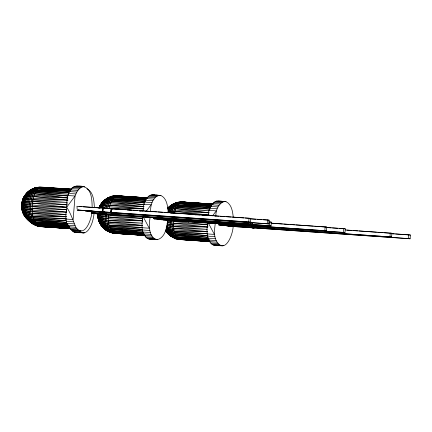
<?xml version="1.0" encoding="UTF-8"?>
<svg xmlns="http://www.w3.org/2000/svg" width="432" height="432" viewBox="0 0 432 432"><rect width="100%" height="100%" fill="white"/><g stroke="black" fill="none" stroke-linecap="round" stroke-linejoin="round"><path stroke-width="0.65" d="M112.968 232.454C104.701 231.952 98.318 224.122 97.907 216.189C98.242 225.169 106.223 232.724 115.047 233.377L144.855 235.44L113.492 233.188L111.229 232.664L107.676 230.882M92.167 207.403C91.967 200.308 91.924 188.984 83.614 186.629C77.938 185.198 71.933 185.652 69.401 191.56C65.972 197.753 67.106 205.297 66.55 212.161L26.541 207.76L22.329 206.696L21.681 206.204L21.924 204.989M91.913 211.394C91.946 218.371 84.753 239.263 75.865 227.313L38.934 224.71C31.676 221.654 32.092 211.529 32.211 204.881C33.118 198.58 34.285 188.347 41.958 187.148L71.766 189.211L49.977 187.801M142.738 222.016L142.657 220.828L101.536 216.238L98.037 215.12L97.724 213.856L97.967 217.512L98.658 218.738L99.959 219.823L102.956 221.103L106.99 221.886L142.452 225.396M97.724 213.856L98.059 214.078C96.444 220.936 102.919 225.234 109.107 225.191L142.225 227.491M98.059 214.078L98.458 214.196C97.06 221.395 102.373 228.123 109.89 227.767L142.776 231.044M98.458 214.196L99.02 214.315C97.74 221.648 102.276 229.338 110.387 228.949L142.922 232.438M99.02 214.315L100.58 214.564C100.165 221.152 101.747 229.673 109.048 231.682M100.58 214.564L101.563 214.688C101.542 220.671 101.876 228.857 108.346 231.52M101.563 214.688L102.681 214.812C102.654 220.271 102.919 226.643 107.001 230.747M102.681 214.812L106.693 215.174C106.677 221.611 107.033 233.361 115.814 233.393L141.89 235.154M103.982 213.824C103.648 220.736 104.128 232.87 113.557 232.864L144.407 235.165L114.291 233.199C108.324 229.711 108.302 221.405 108.216 215.282L106.693 215.174M233.145 226.255C233.172 233.231 225.985 254.119 217.096 242.174L180.166 239.571C170.327 240.062 166.984 229.592 167.789 221.546M167.8 221.006L171.817 221.368C171.877 227.389 171.99 239.139 180.144 239.252M209.682 241.526L180.932 239.587C173.043 237.811 173.362 226.762 173.41 220.32M109.107 225.191L142.452 225.461L108.761 223.592C104.652 223.263 97.897 222.048 97.994 216.751M168.026 220.061C166.844 227.113 165.402 237.497 157.329 239.69C152.95 239.29 146.869 240.365 144.547 235.467C140.74 229.775 142.177 222.917 142.738 216.545M218.678 245.344C206.453 247.628 205.902 230.429 207.857 222.739M111.596 208.678L113.314 208.894L111.407 208.661L111.197 212.425L113.227 212.663L77.15 209.974L111.197 212.425L111.596 208.678L249.026 218.198L250.673 218.408L250.371 222.167L113.227 212.663L111.397 212.441L111.596 208.678L76.793 206.264M252.65 222.885L252.547 224.132L115.409 214.634L113.573 214.412L113.675 212.528M271.355 223.139L326.781 227.075L326.479 230.834L189.34 221.33L187.504 221.108L187.574 219.85M345.217 229.937L391.905 233.269L391.603 237.022L254.459 227.524L252.623 227.302L252.693 226.044M91.163 212.846L115.409 214.634L113.378 214.396L113.481 212.512M153.257 218.641L189.34 221.33L187.31 221.092L187.38 219.834M391.603 237.022L218.387 224.834L254.459 227.524L252.428 227.286L252.499 226.028M73.791 230.51C65.135 228.89 65.162 216.108 66.533 209.725L25.456 206.021L21.946 205.411L21.757 204.379L66.658 207.268L75.038 196.015L76.831 192.073L78.943 189.092L81.248 187.24L83.614 186.629M99.781 213.516C98.534 221.362 102.146 231.233 111.532 230.942L143.77 233.701M105.327 213.916C105.278 220.315 104.987 229.932 111.969 232.843M113.227 212.663L111.019 212.409L111.245 208.645L113.314 208.894M115.409 214.634L113.2 214.38L113.314 212.495M169.101 220.018C168.766 226.93 169.247 239.063 178.681 239.058L209.525 241.358L179.41 239.393L209.963 241.618M170.446 220.109C170.03 227.405 170.759 240.219 180.932 239.587M189.34 221.33L187.132 221.076L187.207 219.818M254.459 227.524L252.25 227.27L252.326 226.012M104.495 212.063L102.686 211.837L103.027 208.067L102.762 211.837L104.495 212.063L102.465 211.82L102.767 208.067M105.046 212.555L104.9 213.797L106.672 214.029L91.325 212.819M178.897 219.251L178.875 220.504L178.972 219.245L178.794 220.504L153.268 218.641M245.722 226.924L243.913 226.697L244.053 225.434L243.913 226.697L244.048 225.445L244.01 226.692L245.722 226.924L243.691 226.681L243.794 225.428M143.23 210.827C142.879 205.421 144.596 199.795 148.759 196.166C152.199 193.396 156.935 195.48 160.888 195.475C166.919 198.342 167.638 206.237 168.242 212.123M208.445 215.687C208.105 210.697 210.157 205.691 213.878 202.36C217.318 199.589 222.059 201.674 226.006 201.668C231.849 204.401 232.686 211.982 233.307 217.679M41.958 187.148C31.666 185.56 29.614 198.914 29.149 206.388C28.723 213.646 30.364 226.298 40.473 224.581C30.618 225.148 21.487 216.216 21.692 206.329L21.924 205.934M77.096 208.84L77.063 206.852M104.744 212.539L104.641 213.791L106.288 214.002L91.546 212.981M111.051 208.618L110.878 212.393M111.397 212.441L111.883 208.699L111.197 212.425M113.076 212.468L112.925 214.348L113.378 214.396L252.547 224.132M113.762 214.423L113.859 213.17M150.12 217.458C148.921 224.078 148.073 237.848 157.329 239.69M150.606 211.405C150.314 205.389 152.788 196.501 159.727 195.296M178.675 219.235L178.573 220.487L180.22 220.698L154.332 218.873M186.959 219.791L186.856 221.044L187.504 221.108L326.479 230.834M187.693 221.119L187.79 219.866M215.239 223.646C214.472 229.873 213.457 236.612 217.096 242.174M215.833 216.254C215.644 210.562 218.435 202.554 224.845 201.49M250.371 222.167L248.724 221.956L249.026 218.198M250.9 223.927L251.051 222.048M252.077 225.985L251.975 227.237L252.142 225.99M252.812 227.313L252.914 226.06M267.521 219.964L269.168 220.174L268.866 223.933L267.219 223.722L267.521 219.964L250.042 218.754M271.048 225.904L269.401 225.693L269.703 221.935L271.35 222.145L271.048 225.904L91.346 213.451M324.832 230.623L325.134 226.865M343.634 228.631L345.281 228.841L344.979 232.6L343.332 232.389L343.634 228.631L326.149 227.421M389.956 236.817L390.258 233.059M408.753 234.824L410.4 235.035L410.098 238.793L408.451 238.583L408.753 234.824L391.943 233.658M178.886 220.504L178.978 219.251L178.832 220.493L180.603 220.73L178.573 220.487L180.409 220.714M244.102 225.445L243.956 226.687M22.567 200.032L22.151 203.121C22.183 198.477 29.803 199.978 32.94 199.778L67.867 200.156L33.313 198.164C29.344 198.023 21.892 197.543 21.875 203.218C22.912 194.854 30.299 187.618 38.831 187.25M113.06 214.364L113.238 212.49M186.991 221.06L187.11 219.812M252.11 227.254L252.229 226.006M111.019 212.409L111.407 208.661M113.2 214.38L113.395 212.506M187.132 221.076L187.261 219.823M252.25 227.27L252.38 226.017M102.686 211.837L103.081 208.078M113.378 214.396L113.578 212.522M187.31 221.092L187.439 219.839M252.428 227.286L252.563 226.033M21.73 206.933C21.406 212.306 28.48 212.944 32.4 213.359L66.344 216.729L32.648 214.925C28.658 214.537 22.729 213.64 21.854 208.888C23.058 216.308 29.003 223.306 36.86 223.787M22.28 201.474C23.884 193.601 31.558 186.991 39.776 187.526M113.573 214.412L113.816 212.539M187.504 221.108L187.666 219.861M252.623 227.302L252.785 226.055M113.173 212.479L112.925 214.348L104.641 213.791L106.477 214.018M187.024 219.802L186.856 221.044L178.832 220.493L180.603 220.73M94.095 213.365C93.344 219.332 91.924 225.563 88.058 230.337C86.848 231.687 85.277 232.886 83.398 232.994C79.531 232.146 74.266 233.874 71.555 230.11L73.413 230.24M21.978 202.576L21.73 204.46L22.264 202.295L24.035 201.647L27.059 201.328L67.333 202.441L32.94 199.778M21.789 203.834C24.343 201.884 29.133 203.38 32.389 203.153L66.928 204.822L67.127 203.634M41.143 187.294C32.962 187.099 31.552 198.569 30.688 204.773C30.58 211.345 30.116 222.653 38.146 224.537M118.066 195.815C112.001 196.263 110.225 203.855 108.999 208.726L107.525 208.364L103.459 208.44C104.22 201.053 109.885 193.984 118.066 195.815L147.215 197.829L132.035 196.857M21.692 206.329C21.519 211.334 28.728 211.151 32.222 211.734L66.047 214.477M21.983 202.138L22.334 200.848M102.308 208.57C103.151 202.252 107.336 195.734 114.421 196.015M104.717 208.359C105.894 203.807 107.433 197.505 112.649 196.193M106.078 208.337C107.282 203.683 108.853 197.246 114.188 195.901M146.999 198.391L114.993 196.7C108.022 196.031 101.088 201.101 99.911 208.067L100.688 207.695C101.72 200.475 108.821 195.61 115.884 196.193M100.688 207.695L101.601 207.376C102.395 201.118 107.735 196.22 114.237 197.316L146.556 199.082L114.993 196.7M167.897 212.857C168.863 205.432 175.948 200.869 183.19 202.003L212.998 204.071M169.063 212.647C170.181 208.975 171.682 204.525 175.549 202.97M170.197 213.003C171.423 208.942 173.07 203.45 177.773 202.387L173.421 204.19M170.651 212.981L171.563 212.944C172.8 208.219 175.505 201.031 181.651 202.133L212.522 204.152M171.563 212.944L173.016 212.949L175.705 206.156L178.562 202.862L180.862 201.96L187.245 202.397M173.016 212.949L174.544 213.025C175.678 207.419 179.69 199.762 186.613 202.376M172.238 225.466L172.498 224.532L173.502 224.942M21.913 205.465L21.6 205.961L21.762 207.992M22.567 200.075C23.738 194.713 30.067 193.309 34.787 193.774L67.289 195.917M22.345 200.729C23.425 195.496 29.862 194.827 34.241 195.151L67.846 197.959L33.75 196.619C27.583 195.718 20.779 197.948 21.946 205.411C20.336 212.269 26.806 216.567 32.999 216.524L66.118 218.824M145.201 201.307L112.747 199.06C106.704 198.104 100.505 202.09 99.047 208.051C100.975 201.987 106.817 197.154 113.508 198.072L145.525 200.027M145.168 201.361L112.126 200.011C106.499 199.287 100.327 202.36 98.917 208.127C100.224 202.657 106.445 200.615 111.488 201.166L144.245 202.856M22.81 199.46C24.273 193.703 30.348 190.615 36.018 191.344L69.055 192.694M22.459 200.945L22.658 200.448L22.658 201.474M24.143 197.089C26.471 191.473 32.465 187.958 38.313 187.348M24.3 197.176L24.872 195.836L23.425 197.861L22.869 199.984L23.101 199.568M168.48 208.753L167.972 209.839L170.3 209.029L174.485 208.575L209.185 210.821L176.607 207.36L172.184 207.554L168.48 208.753C169.673 206.172 171.968 203.99 174.814 203.44M99.182 207.56C100.953 203.051 104.522 199.292 109.004 197.375M25.105 195.415L26.406 193.423L27.432 192.699M100.597 204.903L102.519 202.09L103.54 201.366M25.52 195.08L26.028 194.211L24.71 195.583L23.355 198.38M113.427 196.042L116.505 195.782C110.554 196.198 108.767 203.596 107.525 208.364L125.582 209.725L114.205 208.953M21.692 205.087L21.681 206.204M26.325 193.811L27.913 191.916L29.052 191.354M100.084 206.183L99.765 206.582C100.78 203.958 102.74 201.425 105.16 200.021L104.425 200.783M145.962 211.648L151.146 204.682L143.716 204.169M212.674 215.698L216.265 210.875L208.834 210.362M212.117 204.584L180.112 202.894C175.322 202.489 170.467 204.682 167.524 208.456C170.24 205.88 174.188 204.811 177.865 205.254L210.325 207.5M31.439 216.259L32.648 214.925M107.546 224.921L108.761 223.592M173.88 229.781L169.555 229.122L166.158 227.821L166.428 229.084L167.454 229.651L172.67 231.115L173.88 229.781L207.565 231.622L172.109 228.08L166.946 226.919L166.844 225.952M168.475 207.506C171.088 204.385 175.43 203.272 179.361 203.51L211.675 205.276M169.009 207.187L170.861 205.438L173.669 203.818M168.048 207.792L172.762 204.309M28.48 191.576L29.635 190.577L30.866 190.22M104.587 200.243L107.644 198.115L108.95 198.007M100.98 204.503L101.374 204.179M168.145 207.868L167.638 208.283L169.711 206.437M99.565 207.457L103.037 205.74L106.871 205.227L143.959 206.658M30.251 190.334L32.189 189.329M102.136 202.878L102.6 202.603M32.654 189.081L33.588 188.579M108.302 197.996L111.866 196.657L110.381 197.262M35.149 190.269L37.395 189.405L70.087 191.403L36.634 190.393C28.156 188.681 22.702 196.733 22.988 204.363C21.692 212.171 25.142 220.574 34.279 220.282L67.478 223.841M111.256 198.931L113.508 198.072M176.38 205.124L178.627 204.266L211.313 206.264M21.757 204.379L21.703 205.297M174.83 203.251L177.79 202.532L181.003 202.387M36.542 187.526C28.323 189.043 27.178 199.33 26.573 206.145C26.687 211.891 26.617 220.541 32.94 223.02L31.568 222.215M176.985 202.851L178 202.554M168.593 210.616L172.476 209.979L175.473 210.011L209.077 212.819L173.448 211.41L168.156 211.934M101.601 207.376L107.897 206.755L143.311 208.786M268.866 223.933L85.363 211.124M114.842 215.082L91.562 213.37M344.979 232.6L161.314 219.78M226.595 225.985L410.098 238.793M178.508 202.403L182.374 202.154M36.612 224.192L37.373 224.046M27.535 219.186L30.602 222.005L33.172 223.301C35.262 226.157 39.344 226.822 42.655 226.552M112.72 232.859L113.481 232.713M114.259 233.204L116.586 233.248L112.741 233.01M21.676 205.713L21.703 207.106C24.278 209.709 28.663 209.822 32.108 209.774M108.513 222.026L142.144 223.177L108.335 220.401C104.825 219.818 97.643 220.001 97.799 214.996C98.879 218.695 105.035 218.29 108.216 218.441M166.693 223.965L171.823 224.791L173.335 224.635M37.319 187.375L40.392 187.115M178.546 202.235L181.624 201.976M32.999 216.524L66.339 216.794M172.67 231.115L207.571 231.649M109.053 208.445L143.975 208.823L109.858 205.286M194.989 214.866L200.362 214.925M201.706 214.936L209.093 215.017L174.982 211.48M32.222 211.734L66.55 212.161L30.591 209.936M108.335 220.401L142.657 220.828L142.641 218.392L108.216 215.282L124.832 215.595M166.79 225.466L173.453 226.595L207.781 227.021L207.765 224.586L171.817 221.368M38.864 187.245L71.755 189.216M114.971 195.912L147.398 197.959M32.108 206.615L66.658 207.268C70.902 213.5 72.976 220.531 75.865 227.313M173.34 221.476L189.286 221.778M191.943 221.827L195.928 221.902M38.092 187.547L70.897 189.675L40.419 187.272M70.886 189.724L38.88 188.033C30.035 186.381 26.206 195.777 25.704 202.921C25.207 209.747 24.851 219.526 32.238 222.853M114.205 196.214L147.01 198.342L116.527 195.939M179.323 202.408L212.128 204.536L181.651 202.133M70.448 190.415L38.129 188.649C28.085 186.894 24.392 197.932 24.467 205.897C23.598 213.516 26.789 223.387 36.061 223.063L68.332 225.137L35.424 222.275C25.801 222.566 22.383 212.323 23.701 204.385C23.603 196.652 28.409 187.78 37.395 189.405M38.005 187.715L35.041 187.974C28.901 192.359 28.085 200.972 27.772 207.938C28.091 213.37 28.377 222.529 35.111 223.69L33.653 223.031M34.587 223.749L36.574 225.639L40.327 226.508L38.081 225.979L36.067 224.062L33.172 223.301M111.218 232.357L109.053 231.844M166.428 229.084C167.141 233.323 170.532 237.346 174.884 237.892M178.627 204.266C174.814 204.109 170.078 204.898 167.967 208.44L171.445 206.766L175.705 206.156L210.287 207.554M139.439 210.994L140.773 211.032M112.747 199.06L145.519 200.108M177.865 205.254L211.307 206.318M36.018 191.344L68.801 194.179L35.381 192.499C26.935 190.998 21.778 197.667 22.351 205.529C20.947 212.728 26.266 219.456 33.782 219.1L66.668 222.377M22.297 209.596L22 208.624C21.719 214.58 28.161 217.733 33.345 217.804L66.107 218.873M97.967 217.555C98.221 223.371 104.247 226.384 109.453 226.471L142.214 227.54M173.464 237.713L168.005 233.755L165.834 229.559L168.955 231.439L174.571 232.664L207.333 233.734M32.4 213.359L66.037 214.51M173.632 228.22L207.263 229.37L173.453 226.595M110.894 202.441C106.456 202.09 100.543 203.094 98.933 207.927C101.029 203.893 106.348 203.618 110.349 203.818L143.953 206.626L110.894 202.441L144.067 204.628M32.076 208.348L66.533 209.725M108.184 217.015L142.641 218.392M167.773 222.62L173.302 223.209L207.765 224.586M35.197 223.522L68.332 225.169M31.034 222.394L33.728 224.51L36.553 225.639L32.416 223.727L28.01 219.769C30.613 223.171 34.625 225.428 38.918 225.677L69.163 227.081M111.31 232.189L143.77 233.804M168.545 234.268L165.812 230.936C168.431 235.154 172.924 238.313 177.968 238.567L209.558 240.03M176.607 207.36L210.033 209.083M33.782 219.1L65.988 220.752M109.89 227.767L142.101 229.419M166.185 230.596L169.36 232.648L173.48 233.798L207.889 235.645M35.424 222.275L67.468 223.949M111.532 230.942L142.906 232.583M167.492 233.123C169.889 235.586 173.264 236.898 176.656 237.13L208.694 238.81M174.544 213.025L209.093 215.017M34.398 223.668L37.449 224.197L68.65 226.028M36.574 225.639L39.625 226.168L69.498 227.918M113.557 232.864L144.758 234.695M178.681 239.058L209.876 240.889M142.657 220.828L106.699 218.603M45.112 224.867L47.093 224.986M51.732 225.272L53.714 225.391M43.313 226.589L45.965 226.751M49.934 226.994L52.585 227.156M57.218 227.443L58.541 227.524M120.555 233.491L123.206 233.653M127.84 233.933L129.163 234.014M134.46 234.338L135.783 234.419M183.692 239.56L186.338 239.722M190.312 239.965L192.299 240.089M197.591 240.413L198.92 240.494M56.122 188.465L57.456 188.552M62.122 188.849L64.795 189.022M68.796 189.275L71.464 189.448M125.561 196.706L126.895 196.792M132.23 197.132L133.564 197.219M138.235 197.516L140.233 197.645M144.239 197.899L146.907 198.072M194.681 203.159L196.015 203.24M201.35 203.58L202.684 203.666M207.355 203.963L210.022 204.136M48.659 187.715L43.373 187.364L48.06 187.709M124.108 196.333L119.48 196.031L123.498 196.328M125.426 196.425L130.712 196.771M213.008 204.088L188.568 202.484L192.629 202.808M69.163 227.016L38.243 225.034C34.133 224.861 30.348 222.755 27.967 219.494M143.77 233.761L110.635 231.547L106.369 230.148L103.939 228.544M208.888 239.949L177.293 237.924C170.959 238.27 167.092 232.735 166.946 226.919M34.279 220.282L66.695 222.442M110.387 228.949L142.808 231.109M167.06 232.659L165.742 230.607C168.086 233.534 171.86 234.889 175.511 235.143L207.927 237.303M38.81 226.314L70.481 228.501L39.625 226.168L37.6 224.24L36.067 224.062M147.199 197.834L117.299 195.793L147.415 197.937M212.981 204.077L182.423 201.987L212.533 204.131M106.585 208.445L101.731 208.089M107.924 208.537L112.601 208.856M111.089 212.89L267.219 223.722M187.202 221.557L343.332 232.389M36.634 224.343L59.762 226.076M61.096 226.168L69.12 226.708M40.846 226.568L69.962 228.587M143.224 235.24L145.233 235.375L143.246 235.202M79.207 186.419L76.183 186.116M80.444 186.505L84.78 186.808M75.001 186.262L82.431 186.775M73.818 186.727L81.248 187.24M72.652 187.499L80.077 188.017M71.512 188.573L78.943 189.092M154.699 195.043L152.296 194.783M155.936 195.129L160.888 195.475M151.114 194.929L158.544 195.442M149.926 195.394L157.356 195.907M70.427 189.934L77.857 190.447M148.759 196.166L156.19 196.684M226.006 201.668L218.576 201.15L219.704 201.641M216.232 201.123L223.663 201.636M215.05 201.587L222.475 202.1M69.401 191.56L76.831 192.073M147.62 197.24L155.05 197.759M213.878 202.36L221.308 202.878M36.634 190.393L69.093 192.64M146.534 198.601L153.965 199.114M68.456 193.423L75.886 193.936M212.744 203.434L220.174 203.953M145.514 200.221L152.939 200.74M211.653 204.795L219.083 205.308M67.608 195.502L75.038 196.015L73.143 219.548L65.713 219.029M210.632 206.415L218.063 206.933M144.569 202.09L151.999 202.603M209.687 208.283L217.118 208.796M78.948 206.512L81.626 206.696M82.966 206.788L94.36 207.581M95.699 207.673L100.391 207.997M126.976 209.839L131.684 210.163M133.029 210.26L137.732 210.584M139.077 210.676L156.557 211.891M157.901 211.982L162.605 212.306M163.949 212.398L169.328 212.771M170.672 212.868L175.381 213.192M176.726 213.284L181.429 213.613M182.774 213.705L200.254 214.915M201.598 215.006L206.302 215.336M207.646 215.428L213.025 215.8M214.369 215.892L219.078 216.221M220.423 216.313L225.126 216.637M226.471 216.734L231.179 217.058M232.524 217.15L243.95 217.944M245.295 218.036L250.004 218.36M251.014 218.916L255.722 219.245M257.067 219.337L261.776 219.661M263.12 219.753L269.168 220.174M268.661 221.956L271.35 222.145M270.983 223.209L282.415 224.003M283.759 224.095L288.463 224.419M289.807 224.516L294.516 224.84M295.861 224.932L313.34 226.141M314.68 226.238L319.388 226.562M320.733 226.654L326.781 227.075M111.58 212.452L248.724 221.956M104.301 212.047L77.89 210.2L78.457 210.254M326.452 227.54L331.16 227.864M332.505 227.956L337.883 228.328M339.228 228.42L345.281 228.841M78.224 210.206L104.112 212.031M87.167 211.345L112.86 213.127L111.051 212.9M346.864 230.148L351.567 230.472M352.912 230.569L357.615 230.893M358.96 230.985L376.439 232.195M377.784 232.292L382.493 232.616M383.837 232.708L391.905 233.269M391.57 233.728L394.259 233.917M395.604 234.009L410.4 235.035M91.687 212.971L106.288 214.002M269.401 225.693L113.319 214.871M163.28 220.012L188.968 221.794L187.24 221.567M219.456 225.067L245.527 226.908M408.451 238.583L252.374 227.761M227.734 226.157L254.092 227.988L252.277 227.761M66.215 221.281L73.645 221.8M141.82 227.696L149.251 228.215L143.078 216.518M66.847 223.349L74.272 223.862M174.226 231.385L207.344 233.685M206.944 233.89L214.375 234.403L208.197 222.712M142.328 229.948L149.753 230.461M67.586 225.196L75.017 225.709M207.446 236.142L214.877 236.655M39.701 224.726L68.758 226.768M142.954 232.016L150.385 232.529M69.379 228.139L76.81 228.652M208.073 238.205L215.503 238.723M40.36 226.503L70.249 228.679L41.116 226.681L39.625 226.168M41.882 226.697L70.276 228.695M143.699 233.863L151.13 234.376M70.4 229.192L77.83 229.705M71.485 229.943L78.916 230.461M76.513 230.45L79.931 230.656M72.625 230.386L81.221 231.023M115.814 233.393L151.978 235.98M208.818 240.057L216.248 240.57M72.581 231.163L80.006 231.676L81.097 232.427L83.398 232.994M145.487 236.806L152.917 237.319M73.667 231.914L81.097 232.427M78.392 232.367L74.801 232.357M82.107 232.627L84.58 232.794M146.513 237.859L153.938 238.372M147.598 238.61L155.029 239.128M210.611 243L218.041 243.513M152.944 239.107L155.417 239.279M148.732 239.053L156.163 239.566M211.631 244.053L219.062 244.566M212.717 244.804L220.147 245.317M222.394 245.597L223.636 245.684M213.851 245.246L222.448 245.884M50.063 187.855L54.076 188.141M56.079 188.287L60.091 188.573M62.095 188.719L66.107 189.011M68.78 189.205L71.453 189.394M125.507 196.474L129.514 196.76M132.187 196.954L135.529 197.192M138.202 197.386L141.545 197.629M144.218 197.824L147.56 198.061M194.632 202.954L198.644 203.245M201.317 203.434L204.66 203.677M207.333 203.872L210.676 204.109M36.742 223.706L68.645 225.995M38.918 225.677L69.493 227.869M112.849 232.373L144.752 234.662M177.968 238.567L209.207 240.808M38.88 188.033L70.454 190.361M180.112 202.894L211.68 205.222M154.753 218.932L154.37 218.905M69.136 226.681L38.183 224.532L68.305 226.53L37.449 224.197M119.918 233.491L123.25 233.734M125.917 233.933L129.249 234.176M131.917 234.371L135.913 234.662M137.916 234.808L141.912 235.105M183.038 239.539L186.37 239.782M189.038 239.976L192.37 240.224M195.037 240.419L199.033 240.71M201.037 240.856L205.033 241.148M207.036 241.299L209.698 241.493M126.905 209.828L131.539 210.184M132.862 210.287L136.825 210.595M139.471 210.8L142.781 211.054M67.468 223.9L34.83 221.346C28.809 221.243 23.306 216.734 22.361 210.751L24.586 216.076L29.009 220.844M142.911 232.513L110.938 230.013C104.009 230.008 98.388 224.014 98.107 217.291M208.699 238.761L176.056 236.201C171.882 235.948 167.6 234.009 165.413 230.31M171.823 224.791L207.781 227.021L173.302 223.209M38.129 188.649L70.087 191.354M114.237 197.316L145.53 199.967M179.361 203.51L211.318 206.215M39.614 224.413L40.959 224.532M44.987 224.878L47.002 225.05M49.691 225.277L53.719 225.623M55.064 225.736L69.169 226.946M176.656 237.13L208.888 239.895M112.126 200.011L144.245 202.786M177.244 206.199L210.033 209.034M33.345 217.804L66.004 220.676M109.453 226.471L142.112 229.343M174.571 232.664L207.9 235.597M32.632 201.447L66.928 204.822M175.014 233.96L207.9 237.238M33.75 196.619L67.867 200.156M35.381 192.499L67.954 195.912M111.488 201.166L144.061 204.579M175.511 235.143L208.705 238.702M260.615 228.334L262.823 228.587L260.987 228.366M195.496 222.14L197.705 222.394L195.869 222.172M119.389 213.473L121.597 213.727L119.761 213.505M121.565 215.444L123.773 215.698L121.937 215.476M260.793 228.35L262.823 228.587M254.092 227.988L252.061 227.745L253.892 227.972M195.674 222.156L197.705 222.394M119.567 213.489L121.597 213.727M188.968 221.794L186.937 221.551L188.773 221.778M112.86 213.127L110.83 212.884L112.666 213.111M121.743 215.46L123.773 215.698M32.389 203.153L66.658 207.268M176.018 208.634L209.088 212.792M34.787 193.774L67.856 197.932M106.672 214.029L104.863 213.808L104.965 212.555L104.954 213.802M113.227 214.871L115.036 215.098M176.429 238.383L178.087 238.648M37.373 225.493L39.037 225.758M178.351 239.166L179.377 239.398M113.389 196.209L114.113 196.382M172.795 237.076L170.829 236.18M30.272 221.281L29.635 221.13L30.893 222.059M32.449 223.252L30.008 221.848M33.745 224.186L31.779 223.29L30.602 222.005M31.417 199.697L32.891 200.059M176.839 238.712L177.844 239.053L174.172 238.037M37.287 225.655L38.291 225.99M32.94 223.177L35.861 224.176M35.122 225.148L38.038 226.141M86.956 188.779C93.528 192.089 93.976 200.907 94.36 207.387M174.166 237.875L175.603 238.529M104.571 228.733L102.362 226.46M33.415 223.236L34.371 223.673M30.64 222.037L29.376 220.995M34.414 224.824L31.844 222.718M165.785 230.607L167.783 233.075M170.24 235.705L169.058 234.738M102.967 227.308L101.941 226.471L99.695 222.95M29.241 220.774C26.908 219.013 24.71 216.842 23.782 213.953L24.138 214.294M171.504 236.142L172.368 236.763M170.861 235.991L169.106 234.662L166.698 231.898M104.965 229.09L105.743 229.797M100.845 224.375L99.722 222.642M103.421 228.074L101.126 225.272L99.895 222.62M24.737 215.708L23.587 214.283L22.826 211.75L23.09 212.166M29.489 221.378L28.442 220.234M78.986 230.623L80.006 231.676M25.947 217.372L26.854 218.641M98.939 220.417L99.203 220.833M165.969 230.569L166.455 231.455M101.093 224.818L101.579 225.704M98.782 219.073L98.582 218.689L98.69 219.947L98.469 219.418M98.955 221.157L99.554 222.205L99.322 221.292M97.794 214.871L97.789 214.38L97.87 216.659M97.853 216.859L97.967 217.512M21.746 208.192L21.854 208.845M22.135 209.126L22.167 210.173"/></g></svg>
